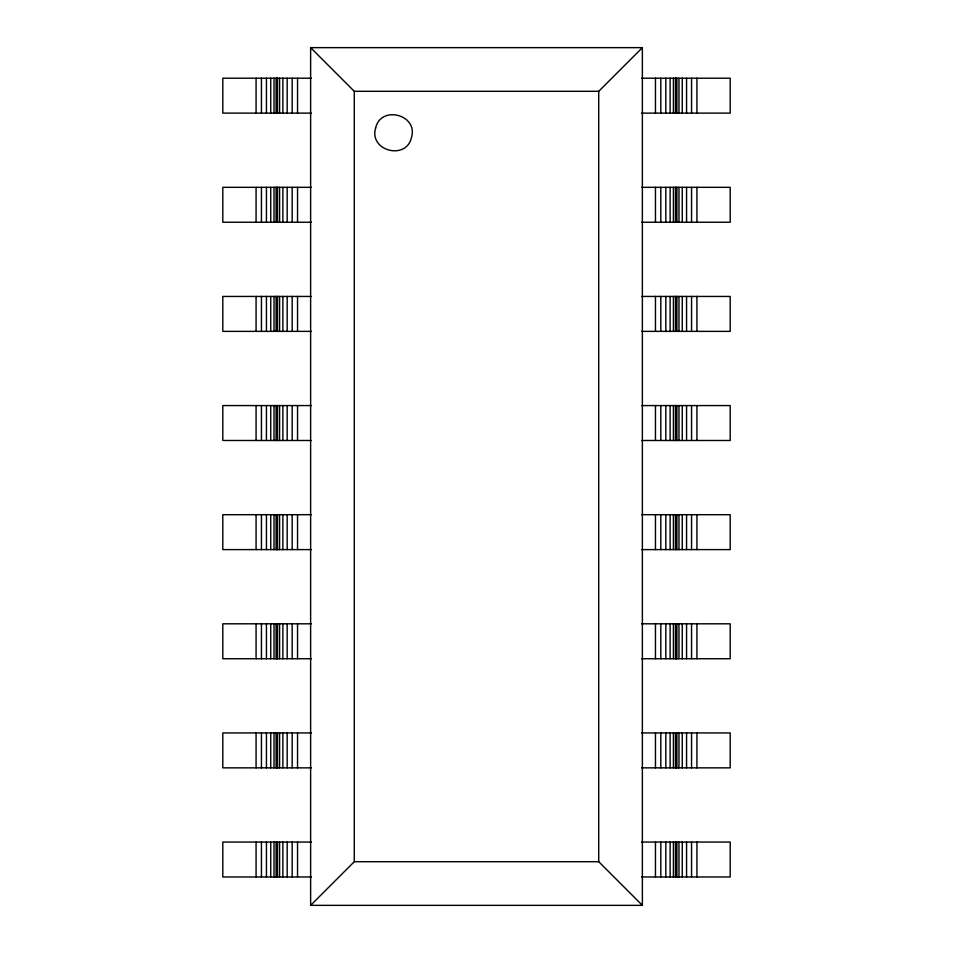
<?xml version="1.0" encoding="UTF-8"?>
<svg xmlns="http://www.w3.org/2000/svg" width="953" height="953" viewBox="0 0 953 953"><rect width="100%" height="100%" fill="white"/><g stroke="black" fill="none" stroke-linecap="round" stroke-linejoin="round"><path stroke-width="1.43" d="M642.37 905.35L598.722 861.703L598.722 91.297L642.37 47.65L310.63 47.65L310.63 905.35L642.37 905.35L642.37 47.65M310.63 905.35L354.278 861.703L354.278 91.297L310.63 47.65M311.393 78.206L222.799 78.206L222.799 113.121L311.393 113.121M641.607 78.206L730.201 78.206L730.201 113.121L641.607 113.121M354.278 91.297L598.722 91.297M311.393 187.324L222.799 187.324L222.799 222.24L311.393 222.24M641.607 187.324L730.201 187.324L730.201 222.24L641.607 222.24M311.393 296.443L222.799 296.443L222.799 331.37L311.393 331.37M641.607 296.443L730.201 296.443L730.201 331.37L641.607 331.37M311.393 405.573L222.799 405.573L222.799 440.489L311.393 440.489M641.607 405.573L730.201 405.573L730.201 440.489L641.607 440.489M311.393 514.691L222.799 514.691L222.799 549.607L311.393 549.607M641.607 514.691L730.201 514.691L730.201 549.607L641.607 549.607M311.393 623.81L222.799 623.81L222.799 658.737L311.393 658.737M641.607 623.81L730.201 623.81L730.201 658.737L641.607 658.737M311.393 732.94L222.799 732.94L222.799 767.856L311.393 767.856M641.607 732.94L730.201 732.94L730.201 767.856L641.607 767.856M311.393 842.059L222.799 842.059L222.799 876.974L311.393 876.974M641.607 842.059L730.201 842.059L730.201 876.974L641.607 876.974M354.278 861.703L598.722 861.703M696.929 78.206L696.929 113.121M696.929 187.324L696.929 222.24M696.929 296.443L696.929 331.37M696.929 405.573L696.929 440.489M696.929 514.691L696.929 549.607M696.929 623.81L696.929 658.737M696.929 732.94L696.929 767.856M696.929 842.059L696.929 876.974M691.556 78.206L691.556 113.121M691.556 187.324L691.556 222.24M691.556 296.443L691.556 331.37M691.556 405.573L691.556 440.489M691.556 514.691L691.556 549.607M691.556 623.81L691.556 658.737M691.556 732.94L691.556 767.856M691.556 842.059L691.556 876.974M686.565 78.206L686.565 113.121M686.565 187.324L686.565 222.24M686.565 296.443L686.565 331.37M686.565 405.573L686.565 440.489M686.565 514.691L686.565 549.607M686.565 623.81L686.565 658.737M686.565 732.94L686.565 767.856M686.565 842.059L686.565 876.974M682.265 78.206L682.265 113.121M682.265 187.324L682.265 222.24M682.265 296.443L682.265 331.37M682.265 405.573L682.265 440.489M682.265 514.691L682.265 549.607M682.265 623.81L682.265 658.737M682.265 732.94L682.265 767.856M682.265 842.059L682.265 876.974M678.977 78.206L678.977 113.121M678.977 187.324L678.977 222.24M678.977 296.443L678.977 331.37M678.977 405.573L678.977 440.489M678.977 514.691L678.977 549.607M678.977 623.81L678.977 658.737M678.977 732.94L678.977 767.856M678.977 842.059L678.977 876.974M676.904 78.206L676.904 113.121M676.904 187.324L676.904 222.24M676.904 296.443L676.904 331.37M676.904 405.573L676.904 440.489M676.904 514.691L676.904 549.607M676.904 623.81L676.904 658.737M676.904 732.94L676.904 767.856M676.904 842.059L676.904 876.974M676.189 78.206L676.189 113.121M676.189 187.324L676.189 222.24M676.189 296.443L676.189 331.37M676.189 405.573L676.189 440.489M676.189 514.691L676.189 549.607M676.189 623.81L676.189 658.737M676.189 732.94L676.189 767.856M676.189 842.059L676.189 876.974M675.486 78.206L675.486 113.121M675.486 187.324L675.486 222.24M675.486 296.443L675.486 331.37M675.486 405.573L675.486 440.489M675.486 514.691L675.486 549.607M675.486 623.81L675.486 658.737M675.486 732.94L675.486 767.856M675.486 842.059L675.486 876.974M673.414 78.206L673.414 113.121M673.414 187.324L673.414 222.24M673.414 296.443L673.414 331.37M673.414 405.573L673.414 440.489M673.414 514.691L673.414 549.607M673.414 623.81L673.414 658.737M673.414 732.94L673.414 767.856M673.414 842.059L673.414 876.974M670.126 78.206L670.126 113.121M670.126 187.324L670.126 222.24M670.126 296.443L670.126 331.37M670.126 405.573L670.126 440.489M670.126 514.691L670.126 549.607M670.126 623.81L670.126 658.737M670.126 732.94L670.126 767.856M670.126 842.059L670.126 876.974M665.825 78.206L665.825 113.121M665.825 187.324L665.825 222.24M665.825 296.443L665.825 331.37M665.825 405.573L665.825 440.489M665.825 514.691L665.825 549.607M665.825 623.81L665.825 658.737M665.825 732.94L665.825 767.856M665.825 842.059L665.825 876.974M660.822 78.206L660.822 113.121M660.822 187.324L660.822 222.24M660.822 296.443L660.822 331.37M660.822 405.573L660.822 440.489M660.822 514.691L660.822 549.607M660.822 623.81L660.822 658.737M660.822 732.94L660.822 767.856M660.822 842.059L660.822 876.974M655.461 78.206L655.461 113.121M655.461 187.324L655.461 222.24M655.461 296.443L655.461 331.37M655.461 405.573L655.461 440.489M655.461 514.691L655.461 549.607M655.461 623.81L655.461 658.737M655.461 732.94L655.461 767.856M655.461 842.059L655.461 876.974M297.539 78.206L297.539 113.121M297.539 187.324L297.539 222.24M297.539 296.443L297.539 331.37M297.539 405.573L297.539 440.489M297.539 514.691L297.539 549.607M297.539 623.81L297.539 658.737M297.539 732.94L297.539 767.856M297.539 842.059L297.539 876.974M292.178 78.206L292.178 113.121M292.178 187.324L292.178 222.24M292.178 296.443L292.178 331.37M292.178 405.573L292.178 440.489M292.178 514.691L292.178 549.607M292.178 623.81L292.178 658.737M292.178 732.94L292.178 767.856M292.178 842.059L292.178 876.974M287.175 78.206L287.175 113.121M287.175 187.324L287.175 222.24M287.175 296.443L287.175 331.37M287.175 405.573L287.175 440.489M287.175 514.691L287.175 549.607M287.175 623.81L287.175 658.737M287.175 732.94L287.175 767.856M287.175 842.059L287.175 876.974M282.874 78.206L282.874 113.121M282.874 187.324L282.874 222.24M282.874 296.443L282.874 331.37M282.874 405.573L282.874 440.489M282.874 514.691L282.874 549.607M282.874 623.81L282.874 658.737M282.874 732.94L282.874 767.856M282.874 842.059L282.874 876.974M279.586 78.206L279.586 113.121M279.586 187.324L279.586 222.24M279.586 296.443L279.586 331.37M279.586 405.573L279.586 440.489M279.586 514.691L279.586 549.607M279.586 623.81L279.586 658.737M279.586 732.94L279.586 767.856M279.586 842.059L279.586 876.974M277.514 78.206L277.514 113.121M277.514 187.324L277.514 222.24M277.514 296.443L277.514 331.37M277.514 405.573L277.514 440.489M277.514 514.691L277.514 549.607M277.514 623.81L277.514 658.737M277.514 732.94L277.514 767.856M277.514 842.059L277.514 876.974M276.811 78.206L276.811 113.121M276.811 187.324L276.811 222.24M276.811 296.443L276.811 331.37M276.811 405.573L276.811 440.489M276.811 514.691L276.811 549.607M276.811 623.81L276.811 658.737M276.811 732.94L276.811 767.856M276.811 842.059L276.811 876.974M276.096 78.206L276.096 113.121M276.096 187.324L276.096 222.24M276.096 296.443L276.096 331.37M276.096 405.573L276.096 440.489M276.096 514.691L276.096 549.607M276.096 623.81L276.096 658.737M276.096 732.94L276.096 767.856M276.096 842.059L276.096 876.974M274.023 78.206L274.023 113.121M274.023 187.324L274.023 222.24M274.023 296.443L274.023 331.37M274.023 405.573L274.023 440.489M274.023 514.691L274.023 549.607M274.023 623.81L274.023 658.737M274.023 732.94L274.023 767.856M274.023 842.059L274.023 876.974M270.735 78.206L270.735 113.121M270.735 187.324L270.735 222.24M270.735 296.443L270.735 331.37M270.735 405.573L270.735 440.489M270.735 514.691L270.735 549.607M270.735 623.81L270.735 658.737M270.735 732.94L270.735 767.856M270.735 842.059L270.735 876.974M266.435 78.206L266.435 113.121M266.435 187.324L266.435 222.24M266.435 296.443L266.435 331.37M266.435 405.573L266.435 440.489M266.435 514.691L266.435 549.607M266.435 623.81L266.435 658.737M266.435 732.94L266.435 767.856M266.435 842.059L266.435 876.974M261.444 78.206L261.444 113.121M261.444 187.324L261.444 222.24M261.444 296.443L261.444 331.37M261.444 405.573L261.444 440.489M261.444 514.691L261.444 549.607M261.444 623.81L261.444 658.737M261.444 732.94L261.444 767.856M261.444 842.059L261.444 876.974M256.071 78.206L256.071 113.121M256.071 187.324L256.071 222.24M256.071 296.443L256.071 331.37M256.071 405.573L256.071 440.489M256.071 514.691L256.071 549.607M256.071 623.81L256.071 658.737M256.071 732.94L256.071 767.856M256.071 842.059L256.071 876.974M375.649 127.964C368.608 150.753 406.192 160.819 411.482 137.566C418.522 114.777 380.95 104.711 375.649 127.964"/></g></svg>
